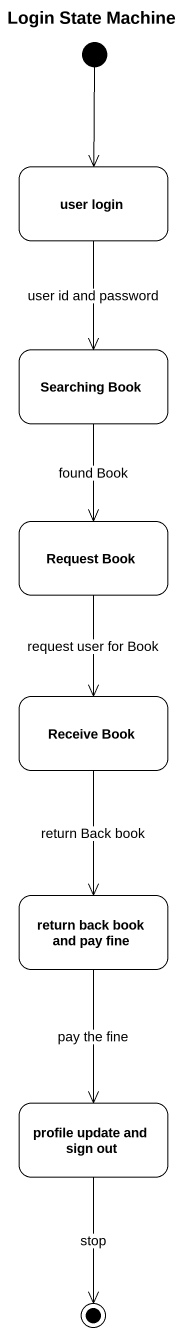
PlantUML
@startuml
title Login State Machine
hide empty description
state "user login" as user_login
state "Searching Book" as Searching_Book
state "Request Book" as Request_Book
state "Receive Book" as Receive_Book
state "return back book and pay fine" as return_back_book_and_pay
state "profile update and sign out" as profile_update_and_sign_out
[*] --> user_login
user_login --> Searching_Book : user id and password
Searching_Book --> Request_Book : found Book
Request_Book --> Receive_Book : request user for Book
Receive_Book --> return_back_book_and_pay : return Back book
return_back_book_and_pay --> profile_update_and_sign_out : pay the fine
profile_update_and_sign_out --> [*] : stop
@enduml
